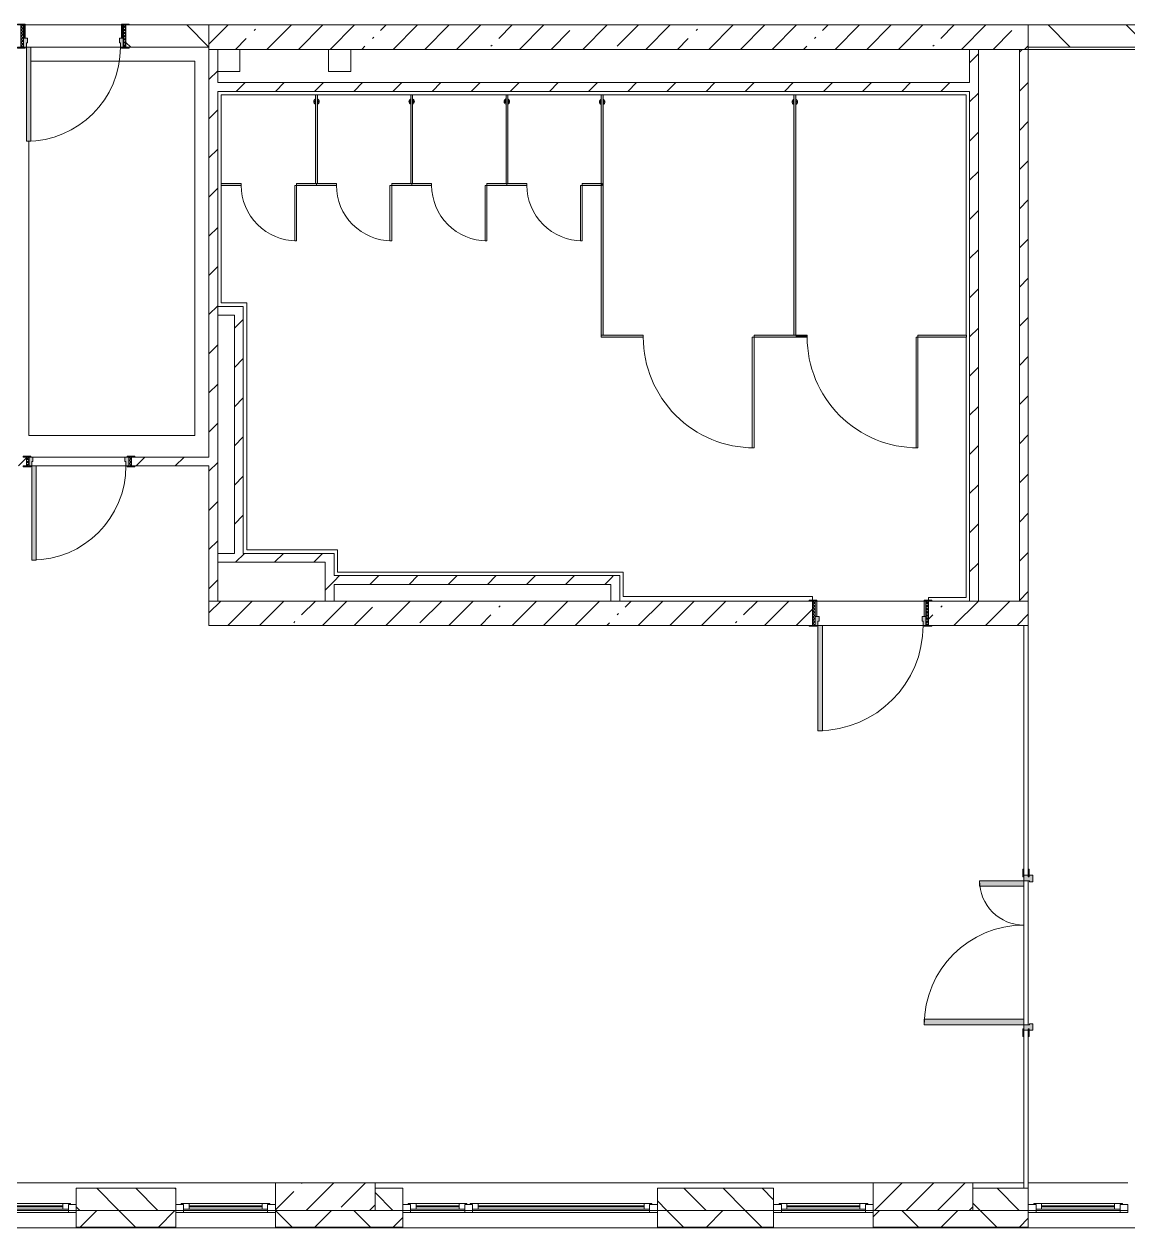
# Model space of a CAD drawing. Header units: millimetres. Extents: x -5507 to 191320, y -8553 to 29000.
# Drawn here: x 172600 to 182570, y -258 to 10608 of the extents above; entities that cross this region are included whole.
import ezdxf

# ---------------------------------------------------------------- set-up
doc = ezdxf.new("R2010")
doc.units = ezdxf.units.MM
for name, color, linetype, lineweight in [('A-DETL-2', 7, 'Continuous', 5), ('A-DOOR', 7, 'Continuous', 5), ('A-GENM-1', 7, 'Continuous', 5), ('A-GLAZ-2', 7, 'Continuous', 5), ('A-WALL', 7, 'Continuous', 9), ('A-WALL-4', 7, 'Continuous', 5), ('I-WALL-2', 7, 'Continuous', 5), ('S-COLS-2', 7, 'Continuous', 5)]:
    doc.layers.add(name, color=color, linetype=linetype, lineweight=lineweight)
for name, color, linetype, lineweight, true_color in [('A-DOOR-1', 7, 'Continuous', 5, 0xaaaaaa), ('A-DOOR-2', 7, 'Continuous', 5, 0xe2e2e2), ('A-DOOR-FRAM-1', 7, 'Continuous', 5, 0xe2e2e2), ('A-DOOR-FRAM-2', 7, 'Continuous', 5, 0xaaaaaa), ('A-FLOR-2', 7, 'Continuous', 5, 0xaaaaaa), ('A-GENM-4', 7, 'Continuous', 5, 0xe2ddcd)]:
    doc.layers.add(name, color=color, linetype=linetype, lineweight=lineweight, true_color=true_color)
pattern_1 = [(45, (62339.98, 0), (-176.7767, 176.7767), [])]
pattern_2 = [(45, (62340, 0), (-285.1231, 285.1231), []), (45, (62625.1, 0), (-285.1231, 285.1231), [504.031, -100.806, 16.764, -84.042])]

# ---------------------------------------------------------------- blocks, each defined once
blk = doc.blocks.new('110_Дверь_СКБ_1Ст_Внутренняя1 - Д-7а_л__950x2100h_Туалет-V69-3_5_1_птичка')
at = {"layer": 'A-DOOR-1'}
h = blk.add_hatch(dxfattribs=at)
h.set_pattern_fill('FP_93', color=256, style=0, pattern_type=2)
h.set_pattern_definition([(135, (1776.41, 174.685), (-14.14214, -14.14214), []), (225, (1776.41, 174.685), (14.14214, -14.14214), [])])
h.paths.add_polyline_path([(537.5, 110), (512.5, 110), (512.5, -110), (537.5, -110)])
at = {"layer": 'A-DOOR-2'}
h = blk.add_hatch(color=256, dxfattribs=at)
h.paths.add_polyline_path([(-487.5, 110), (-487.5, 30), (-452.5, 30), (-452.5, 70), (-462.5, 70), (-462.5, 110), (-473.5, 110)])
h.paths.add_polyline_path([(512.5, 110), (487.5, 110), (487.5, 70), (477.5, 70), (477.5, 30), (512.5, 30)])
at = {"layer": 'A-DOOR-FRAM-1'}
for points in [[(447.5, 1060), (447.5, 110), (487.5, 110), (487.5, 1060)], [(-472.5, 118), (-542.5, 118), (-542.5, 110), (-472.5, 110)], [(567.5, 118), (497.5, 118), (497.5, 110), (567.5, 110)], [(-473.5, 30), (-487.5, 30), (-487.5, -110), (-472.5, -110), (-472.5, 30)], [(512.5, 30), (497.5, 30), (497.5, -110), (512.5, -110)], [(-472.5, -110), (-542.5, -110), (-542.5, -118), (-472.5, -118)], [(567.5, -110), (497.5, -110), (497.5, -118), (567.5, -118)]]:
    blk.add_hatch(color=256, dxfattribs=at).paths.add_polyline_path(points)
at = {"layer": 'A-DOOR-FRAM-2'}
h = blk.add_hatch(dxfattribs=at)
h.set_pattern_fill('FP_94', color=256, style=0, pattern_type=2)
h.set_pattern_definition([(45, (-346.384, 174.685), (-14.1421, 14.1421), []), (135, (-346.384, 174.685), (-14.1421, -14.1421), [])])
h.paths.add_polyline_path([(-487.5, 110), (-512.5, 110), (-512.5, -110), (-487.5, -110)])
at = {"layer": 'A-DOOR-1'}
for p, q in [((487.5, 1060), (447.5, 1060)), ((447.5, 1060), (447.5, 110)), ((487.5, 110), (487.5, 1060)), ((447.5, 110), (487.5, 110))]:
    blk.add_line(p, q, dxfattribs=at)
blk.add_arc((487.5, 110), 950, 90, 180, dxfattribs=at)
at = {"layer": 'A-DOOR-FRAM-2'}
for p, q in [((-472.5, 118), (-542.5, 118)), ((-542.5, 118), (-542.5, 110)), ((-542.5, 110), (-472.5, 110)), ((-487.5, 110), (-512.5, 110)), ((-512.5, 110), (-512.5, -110)), ((-462.5, 110), (-487.5, 110)), ((-487.5, 110), (-487.5, 30)), ((-487.5, -110), (-487.5, 110)), ((-472.5, 110), (-487.5, 110)), ((-487.5, 110), (-487.5, 109)), ((-487.5, 109), (-472.5, 109)), ((-472.5, 110), (-472.5, 118)), ((-472.5, 109), (-472.5, 110)), ((-462.5, 70), (-462.5, 110)), ((487.5, 110), (487.5, 70)), ((512.5, 110), (487.5, 110)), ((567.5, 118), (497.5, 118)), ((497.5, 118), (497.5, 110)), ((512.5, 110), (497.5, 110)), ((497.5, 110), (497.5, 109)), ((497.5, 110), (567.5, 110)), ((497.5, 109), (512.5, 109)), ((512.5, 30), (512.5, 110)), ((537.5, 110), (512.5, 110)), ((512.5, 110), (512.5, -110)), ((512.5, 109), (512.5, 110)), ((537.5, -110), (537.5, 110)), ((567.5, 110), (567.5, 118)), ((-487.5, 30), (-452.5, 30)), ((-472.5, 30), (-487.5, 30)), ((-487.5, 30), (-487.5, -110)), ((-472.5, -110), (-472.5, 30)), ((-452.5, 70), (-462.5, 70)), ((-452.5, 30), (-452.5, 70)), ((487.5, 70), (477.5, 70)), ((477.5, 70), (477.5, 30)), ((477.5, 30), (512.5, 30)), ((512.5, 30), (497.5, 30)), ((497.5, 30), (497.5, -110)), ((512.5, -110), (512.5, 30)), ((-472.5, -110), (-542.5, -110)), ((-542.5, -110), (-542.5, -118)), ((-542.5, -118), (-472.5, -118)), ((-512.5, -110), (-487.5, -110)), ((-487.5, -110), (-472.5, -110)), ((-472.5, -118), (-472.5, -110)), ((497.5, -110), (512.5, -110)), ((567.5, -110), (497.5, -110)), ((497.5, -110), (497.5, -118)), ((497.5, -118), (567.5, -118)), ((512.5, -110), (537.5, -110)), ((567.5, -118), (567.5, -110))]:
    blk.add_line(p, q, dxfattribs=at)
blk = doc.blocks.new('120_Окно_СКБ_2Ст_Фрамуга сверху - 120_Окно_СКБ_2Ст_2300х2500_h_ ДОО-19727959-3_5_1_птичка')
at = {"layer": 'A-GLAZ-2'}
for p, q in [((-1150, -127), (-1150, -57)), ((-1150, -57), (-1080, -57)), ((1150, -57), (-1150, -57)), ((-1080, -57), (-1080, -127)), ((-1080, -57), (1080, -57)), ((520, -87), (-1080, -87)), ((-1080, -87), (-1080, -127)), ((-1030, -137), (-1030, -87)), ((-1030, -107), (470, -107)), ((470, -137), (470, -87)), ((520, -127), (520, -57)), ((520, -57), (590, -57)), ((520, -127), (520, -87)), ((590, -57), (590, -127)), ((1080, -87), (590, -87)), ((590, -87), (590, -127)), ((640, -137), (640, -87)), ((640, -107), (1030, -107)), ((1030, -137), (1030, -87)), ((1080, -127), (1080, -57)), ((1080, -57), (1150, -57)), ((1080, -127), (1080, -87)), ((1150, -57), (1150, -127)), ((-1080, -127), (-1150, -127)), ((-1150, -127), (-1100, -127)), ((-1080, -127), (-1100, -127)), ((-1100, -127), (-1100, -137)), ((-1100, -137), (540, -137)), ((540, -137), (-1100, -137)), ((470, -117), (-1030, -117)), ((590, -127), (520, -127)), ((540, -127), (520, -127)), ((540, -127), (570, -127)), ((540, -127), (570, -127)), ((540, -137), (540, -127)), ((590, -127), (570, -127)), ((570, -127), (570, -137)), ((570, -137), (1100, -137)), ((1100, -137), (570, -137)), ((1030, -117), (640, -117)), ((1150, -127), (1080, -127)), ((1100, -127), (1080, -127)), ((1100, -127), (1150, -127)), ((1100, -137), (1100, -127))]:
    blk.add_line(p, q, dxfattribs=at)
blk = doc.blocks.new('120_Окно_СКБ_1Ст - 120_Окно_СКБ_1Ст 900х2500_h_ с форточкой-22876038-3_5_1_птичка')
at = {"layer": 'A-GLAZ-2'}
for p, q in [((-450, -127), (-450, -57)), ((-450, -57), (-380, -57)), ((450, -57), (-450, -57)), ((-380, -57), (-380, -127)), ((380, -87), (-380, -87)), ((-380, -87), (-380, -127)), ((-330, -137), (-330, -87)), ((-330, -107), (330, -107)), ((330, -137), (330, -87)), ((380, -127), (380, -57)), ((380, -57), (450, -57)), ((380, -127), (380, -87)), ((450, -57), (450, -127)), ((-380, -127), (-450, -127)), ((-450, -127), (-400, -127)), ((-380, -127), (-400, -127)), ((-400, -127), (-400, -137)), ((-400, -137), (400, -137)), ((400, -137), (-400, -137)), ((330, -117), (-330, -117)), ((450, -127), (380, -127)), ((400, -127), (380, -127)), ((400, -127), (450, -127)), ((400, -137), (400, -127))]:
    blk.add_line(p, q, dxfattribs=at)
blk = doc.blocks.new('110_Дверь_СКБ_1Ст_Внутренняя1 - Д-8 950x2100h_охрана-V44-3_5_1_птичка')
at = {"layer": 'A-DOOR-1'}
h = blk.add_hatch(dxfattribs=at)
h.set_pattern_fill('FP_68', color=256, style=0, pattern_type=2)
h.set_pattern_definition([(135, (1826.41, 164.685), (-14.14214, -14.14214), []), (225, (1826.41, 164.685), (14.14214, -14.14214), [])])
h.paths.add_polyline_path([(487, 100), (462, 100), (462, -100), (487, -100), (487, -36)])
at = {"layer": 'A-DOOR-2'}
h = blk.add_hatch(color=256, dxfattribs=at)
h.paths.add_polyline_path([(437, 100), (437, 60), (427, 60), (427, 20), (462, 20), (462, 100)])
h.paths.add_polyline_path([(-413, 100), (-438, 100), (-438, 20), (-403, 20), (-403, 60), (-413, 60)])
at = {"layer": 'A-DOOR-FRAM-1'}
for points in [[(397, 950), (397, 100), (437, 100), (437, 950)], [(-493, 108), (-493, 100), (-423, 100), (-423, 108)], [(-423, 20), (-438, 20), (-438, -100), (-423, -100), (-423, -36)], [(517, 108), (447, 108), (447, 100), (517, 100)], [(462, 20), (447, 20), (447, -100), (462, -100), (462, -36)], [(-493, -100), (-493, -108), (-423, -108), (-423, -100)], [(447, -100), (447, -108), (517, -108), (517, -100)]]:
    blk.add_hatch(color=256, dxfattribs=at).paths.add_polyline_path(points)
at = {"layer": 'A-DOOR-FRAM-2'}
h = blk.add_hatch(dxfattribs=at)
h.set_pattern_fill('FP_69', color=256, style=0, pattern_type=2)
h.set_pattern_definition([(45, (-296.384, 164.685), (-14.1421, 14.1421), []), (135, (-296.384, 164.685), (-14.1421, -14.1421), [])])
h.paths.add_polyline_path([(-438, 100), (-463, 100), (-463, -100), (-438, -100), (-438, -36)])
at = {"layer": 'A-DOOR-1'}
for p, q in [((437, 950), (397, 950)), ((397, 950), (397, 100)), ((437, 100), (437, 950)), ((397, 100), (437, 100))]:
    blk.add_line(p, q, dxfattribs=at)
blk.add_arc((437, 100), 850, 90, 180, dxfattribs=at)
at = {"layer": 'A-DOOR-FRAM-2'}
for p, q in [((-423, 108), (-493, 108)), ((-493, 108), (-493, 100)), ((-493, 100), (-423, 100)), ((-438, 100), (-463, 100)), ((-463, 100), (-463, -100)), ((-413, 100), (-438, 100)), ((-438, 100), (-438, 20)), ((-438, -100), (-438, 100)), ((-423, 100), (-438, 100)), ((-438, 100), (-438, 99)), ((-438, 99), (-423, 99)), ((-438, 20), (-403, 20)), ((-423, 20), (-438, 20)), ((-438, 20), (-438, -100)), ((-423, 100), (-423, 108)), ((-423, 99), (-423, 100)), ((-423, -100), (-423, 20)), ((-413, 60), (-413, 100)), ((-403, 60), (-413, 60)), ((-403, 20), (-403, 60)), ((437, 60), (427, 60)), ((427, 60), (427, 20)), ((427, 20), (462, 20)), ((437, 100), (437, 60)), ((462, 100), (437, 100)), ((517, 108), (447, 108)), ((447, 108), (447, 100)), ((462, 100), (447, 100)), ((447, 100), (447, 99)), ((447, 100), (517, 100)), ((447, 99), (462, 99)), ((462, 20), (447, 20)), ((447, 20), (447, -100)), ((462, 20), (462, 100)), ((487, 100), (462, 100)), ((462, 100), (462, -100)), ((462, 99), (462, 100)), ((462, -100), (462, 20)), ((487, -100), (487, 100)), ((517, 100), (517, 108)), ((-423, -100), (-493, -100)), ((-493, -100), (-493, -108)), ((-493, -108), (-423, -108)), ((-463, -100), (-438, -100)), ((-438, -100), (-423, -100)), ((-423, -108), (-423, -100)), ((447, -100), (462, -100)), ((517, -100), (447, -100)), ((447, -100), (447, -108)), ((447, -108), (517, -108)), ((462, -100), (487, -100)), ((517, -108), (517, -100))]:
    blk.add_line(p, q, dxfattribs=at)
blk = doc.blocks.new('110_Дверь_СКБ_1Ст_Внутренняя1 - Д-8 950x2100h_охрана-V74-3_5_1_птичка')
at = {"layer": 'A-DOOR-1'}
h = blk.add_hatch(dxfattribs=at)
h.set_pattern_fill('FP_97', color=256, style=0, pattern_type=2)
h.set_pattern_definition([(135, (1826.41, 104.685), (-14.14214, -14.14214), []), (225, (1826.41, 104.685), (14.14214, -14.14214), [])])
h.paths.add_polyline_path([(487, 40), (462, 40), (462, -40), (487, -40)])
at = {"layer": 'A-DOOR-2'}
h = blk.add_hatch(color=256, dxfattribs=at)
h.paths.add_polyline_path([(437, 40), (437, 0), (427, 0), (427, -40), (462, -40), (462, 40)])
h.paths.add_polyline_path([(-413, 40), (-438, 40), (-438, -40), (-403, -40), (-403, 0), (-413, 0)])
at = {"layer": 'A-DOOR-FRAM-1'}
for points in [[(397, 890), (397, 40), (437, 40), (437, 890)], [(-493, 48), (-493, 40), (-423, 40), (-423, 48)], [(517, 48), (447, 48), (447, 40), (517, 40)], [(-423, -40), (-493, -40), (-493, -48), (-423, -48)], [(447, -40), (447, -48), (517, -48), (517, -40)]]:
    blk.add_hatch(color=256, dxfattribs=at).paths.add_polyline_path(points)
at = {"layer": 'A-DOOR-FRAM-2'}
h = blk.add_hatch(dxfattribs=at)
h.set_pattern_fill('FP_98', color=256, style=0, pattern_type=2)
h.set_pattern_definition([(45, (-296.384, 104.685), (-14.1421, 14.1421), []), (135, (-296.384, 104.685), (-14.1421, -14.1421), [])])
h.paths.add_polyline_path([(-438, 40), (-463, 40), (-463, -40), (-438, -40)])
at = {"layer": 'A-DOOR-1'}
for p, q in [((437, 890), (397, 890)), ((397, 890), (397, 40)), ((437, 40), (437, 890)), ((397, 40), (437, 40))]:
    blk.add_line(p, q, dxfattribs=at)
blk.add_arc((437, 40), 850, 90, 180, dxfattribs=at)
at = {"layer": 'A-DOOR-FRAM-2'}
for p, q in [((-423, 48), (-493, 48)), ((-493, 48), (-493, 40)), ((-493, 40), (-423, 40)), ((-438, 40), (-463, 40)), ((-463, 40), (-463, -40)), ((-413, 40), (-438, 40)), ((-438, 40), (-438, -40)), ((-438, -40), (-438, 40)), ((-423, 40), (-438, 40)), ((-438, 40), (-438, 39)), ((-438, 39), (-423, 39)), ((-423, 40), (-423, 48)), ((-423, 39), (-423, 40)), ((-413, 0), (-413, 40)), ((-403, 0), (-413, 0)), ((-403, -40), (-403, 0)), ((437, 0), (427, 0)), ((427, 0), (427, -40)), ((437, 40), (437, 0)), ((462, 40), (437, 40)), ((517, 48), (447, 48)), ((447, 48), (447, 40)), ((462, 40), (447, 40)), ((447, 40), (447, 39)), ((447, 40), (517, 40)), ((447, 39), (462, 39)), ((462, -40), (462, 40)), ((487, 40), (462, 40)), ((462, 40), (462, -40)), ((462, 39), (462, 40)), ((487, -40), (487, 40)), ((517, 40), (517, 48)), ((-423, -40), (-493, -40)), ((-493, -40), (-493, -48)), ((-493, -48), (-423, -48)), ((-463, -40), (-438, -40)), ((-423, -39), (-438, -39)), ((-438, -39), (-438, -40)), ((-438, -40), (-403, -40)), ((-438, -40), (-423, -40)), ((-423, -40), (-423, -39)), ((-423, -48), (-423, -40)), ((427, -40), (462, -40)), ((462, -39), (447, -39)), ((447, -39), (447, -40)), ((447, -40), (462, -40)), ((517, -40), (447, -40)), ((447, -40), (447, -48)), ((447, -48), (517, -48)), ((462, -40), (462, -39)), ((462, -40), (487, -40)), ((517, -48), (517, -40))]:
    blk.add_line(p, q, dxfattribs=at)
blk = doc.blocks.new('131_Сантехническая перегородка_Дверь 5 - СД-1-V154-3_5_1_птичка')
at = {"layer": 'A-GENM-4'}
for points in [[(70, 8), (70, -8), (250, -8), (250, 8)], [(750, 8), (750, -8), (930, -8), (930, 8)]]:
    blk.add_hatch(color=256, dxfattribs=at).paths.add_polyline_path(points)
at = {"layer": 'A-DOOR'}
for p, q in [((266, 508), (250, 508)), ((250, 8), (250, 508)), ((266, 8), (266, 508)), ((266, 8), (250, 8))]:
    blk.add_line(p, q, dxfattribs=at)
blk.add_arc((250, 8), 500, 360, 90, dxfattribs=at)
at = {"layer": 'A-GENM-1'}
for p, q in [((250, 8), (70, 8)), ((70, 8), (70, -8)), ((250, -8), (250, 8)), ((930, 8), (750, 8)), ((750, 8), (750, -8)), ((930, -8), (930, 8)), ((70, -8), (250, -8)), ((750, -8), (930, -8))]:
    blk.add_line(p, q, dxfattribs=at)
blk = doc.blocks.new('131_Сантехническая перегородка 6 - СП-1-V152-3_5_1_птичка')
at = {"layer": 'A-GENM-4'}
blk.add_hatch(color=256, dxfattribs=at).paths.add_polyline_path([(800, 8), (0, 8), (0, -8), (800, -8)])
at = {"layer": 'A-GENM-1'}
for p, q in [((800, 8), (0, 8)), ((0, 8), (0, -8)), ((800, -8), (800, 8)), ((0, -8), (800, -8))]:
    blk.add_line(p, q, dxfattribs=at)
at = {"layer": 'A-GENM-1', "flags": 128}
for points in [[(71, 8), (71, 9), (71, 9), (70, 9), (70, 10), (70, 10), (69, 11), (69, 11), (68, 12), (68, 12), (67, 12), (67, 13), (66, 13), (66, 13), (65, 14), (65, 14), (64, 14), (64, 14), (63, 14), (62, 15), (62, 15), (61, 15), (61, 15), (60, 15), (59, 15), (59, 15), (58, 15), (58, 15), (57, 15), (56, 15), (56, 15), (55, 15), (55, 15), (54, 14), (54, 14), (53, 14), (52, 14), (52, 13), (51, 13), (51, 13), (50, 13), (50, 12), (49, 12), (49, 11), (48, 11), (48, 11), (48, 10), (47, 10), (47, 9), (46, 9), (46, 8), (46, 8)], [(46, -8), (46, -9), (47, -9), (47, -9), (47, -10), (48, -10), (48, -11), (49, -11), (49, -12), (50, -12), (50, -12), (51, -13), (51, -13), (52, -13), (52, -14), (53, -14), (53, -14), (54, -14), (54, -14), (55, -15), (56, -15), (56, -15), (57, -15), (57, -15), (58, -15), (59, -15), (59, -15), (60, -15), (60, -15), (61, -15), (62, -15), (62, -15), (63, -15), (63, -14), (64, -14), (64, -14), (65, -14), (66, -13), (66, -13), (67, -13), (67, -13), (68, -12), (68, -12), (69, -11), (69, -11), (69, -11), (70, -10), (70, -10), (71, -9), (71, -9), (71, -8), (71, -8)]]:
    blk.add_lwpolyline(points, dxfattribs=at)
at = {"layer": 'A-GENM-1'}
for radius, start, end in [(24.6, 19.9113, 160.0887), (17.6, 45, 135), (17.6, 45, 135), (15.1, 45, 135), (24.6, 199.9113, 340.0887), (17.6, 225, 315), (17.6, 225, 315), (15.1, 225, 315)]:
    blk.add_arc((59, 0), radius, start, end, dxfattribs=at)
blk = doc.blocks.new('131_Сантехническая перегородка 7 - СП-1-V151-3_5_1_птичка')
at = {"layer": 'A-GENM-4'}
blk.add_hatch(color=256, dxfattribs=at).paths.add_polyline_path([(2166, 8), (-4, 8), (-4, -8), (2166, -8)])
at = {"layer": 'A-GENM-1'}
for p, q in [((2166, 8), (-4, 8)), ((-4, 8), (-4, -8)), ((2166, -8), (2166, 8)), ((-4, -8), (2166, -8))]:
    blk.add_line(p, q, dxfattribs=at)
at = {"layer": 'A-GENM-1', "flags": 128}
for points in [[(71, 8), (71, 9), (71, 9), (70, 9), (70, 10), (70, 10), (69, 11), (69, 11), (68, 12), (68, 12), (67, 12), (67, 13), (66, 13), (66, 13), (65, 14), (65, 14), (64, 14), (64, 14), (63, 14), (62, 15), (62, 15), (61, 15), (61, 15), (60, 15), (59, 15), (59, 15), (58, 15), (58, 15), (57, 15), (56, 15), (56, 15), (55, 15), (55, 15), (54, 14), (54, 14), (53, 14), (52, 14), (52, 13), (51, 13), (51, 13), (50, 13), (50, 12), (49, 12), (49, 11), (48, 11), (48, 11), (48, 10), (47, 10), (47, 9), (46, 9), (46, 8), (46, 8)], [(46, -8), (46, -9), (47, -9), (47, -9), (47, -10), (48, -10), (48, -11), (49, -11), (49, -12), (50, -12), (50, -12), (51, -13), (51, -13), (52, -13), (52, -14), (53, -14), (53, -14), (54, -14), (54, -14), (55, -15), (56, -15), (56, -15), (57, -15), (57, -15), (58, -15), (59, -15), (59, -15), (60, -15), (60, -15), (61, -15), (62, -15), (62, -15), (63, -15), (63, -14), (64, -14), (64, -14), (65, -14), (66, -13), (66, -13), (67, -13), (67, -13), (68, -12), (68, -12), (69, -11), (69, -11), (69, -11), (70, -10), (70, -10), (71, -9), (71, -9), (71, -8), (71, -8)]]:
    blk.add_lwpolyline(points, dxfattribs=at)
at = {"layer": 'A-GENM-1'}
for radius, start, end in [(24.6, 19.9113, 160.0887), (17.6, 45, 135), (17.6, 45, 135), (15.1, 45, 135), (24.6, 199.9113, 340.0887), (17.6, 225, 315), (17.6, 225, 315), (15.1, 225, 315)]:
    blk.add_arc((59, 0), radius, start, end, dxfattribs=at)
blk = doc.blocks.new('131_Сантехническая перегородка_Дверь МГН - СД-1-V153-3_5_1_птичка')
at = {"layer": 'A-GENM-4'}
for points in [[(-370, 8), (-370, -8), (10, -8), (10, 8)], [(1010, 8), (1010, -8), (1390, -8), (1390, 8), (1259, 8)]]:
    blk.add_hatch(color=256, dxfattribs=at).paths.add_polyline_path(points)
at = {"layer": 'A-DOOR'}
for p, q in [((10, 1008), (26, 1008)), ((10, 8), (10, 1008)), ((26, 8), (26, 1008)), ((10, 8), (26, 8))]:
    blk.add_line(p, q, dxfattribs=at)
blk.add_arc((10, 8), 1000, 360, 90, dxfattribs=at)
at = {"layer": 'A-GENM-1'}
for p, q in [((10, 8), (-370, 8)), ((-370, 8), (-370, -8)), ((10, -8), (10, 8)), ((1390, 8), (1010, 8)), ((1010, 8), (1010, -8)), ((1390, -8), (1390, 8)), ((-370, -8), (10, -8)), ((1010, -8), (1390, -8))]:
    blk.add_line(p, q, dxfattribs=at)
blk = doc.blocks.new('131_Сантехническая перегородка_Дверь МГН 2 - СД-1-V155-3_5_1_птичка')
at = {"layer": 'A-GENM-4'}
for points in [[(-430, 8), (-430, -8), (10, -8), (10, 8)], [(1010, 8), (1010, -8), (1110, -8), (1110, 8)]]:
    blk.add_hatch(color=256, dxfattribs=at).paths.add_polyline_path(points)
at = {"layer": 'A-DOOR'}
for p, q in [((10, 1008), (26, 1008)), ((10, 8), (10, 1008)), ((26, 8), (26, 1008)), ((10, 8), (26, 8))]:
    blk.add_line(p, q, dxfattribs=at)
blk.add_arc((10, 8), 1000, 360, 90, dxfattribs=at)
at = {"layer": 'A-GENM-1'}
for p, q in [((10, 8), (-430, 8)), ((-430, 8), (-430, -8)), ((10, -8), (10, 8)), ((1110, 8), (1010, 8)), ((1010, 8), (1010, -8)), ((1110, -8), (1110, 8)), ((-430, -8), (10, -8)), ((1010, -8), (1110, -8))]:
    blk.add_line(p, q, dxfattribs=at)
blk = doc.blocks.new('110_Дверь_СКБ_2Ст - Д-5_п__в составе перегородки _не входит в спец__-32680317-3_5_1_птичка')
at = {"layer": 'A-DOOR-2'}
h = blk.add_hatch(color=256, dxfattribs=at)
h.paths.add_polyline_path([(712, -20), (712, 60), (652, 60), (652, 30), (662, 30), (662, -20)])
h.paths.add_polyline_path([(-628, 60), (-688, 60), (-688, -20), (-638, -20), (-638, 30), (-628, 30)])
for points in [[(-588, -420), (-588, -20), (-638, -20), (-638, -420)], [(662, -920), (662, -20), (612, -20), (612, -920)]]:
    blk.add_hatch(color=256, dxfattribs=at).paths.add_polyline_path(points)
at = {"layer": 'A-DOOR-FRAM-1'}
for points in [[(-672, 28), (-742, 28), (-742, 20), (-672, 20)], [(768, 28), (698, 28), (698, 20), (768, 20)], [(-672, -20), (-742, -20), (-742, -28), (-672, -28)], [(768, -20), (698, -20), (698, -28), (768, -28)]]:
    blk.add_hatch(color=256, dxfattribs=at).paths.add_polyline_path(points)
at = {"layer": 'A-DOOR-1'}
for p, q in [((-638, -20), (-588, -20)), ((-638, -420), (-638, -20)), ((-588, -20), (-588, -420)), ((612, -20), (662, -20)), ((612, -920), (612, -20)), ((662, -20), (662, -920)), ((-588, -420), (-638, -420)), ((662, -920), (612, -920))]:
    blk.add_line(p, q, dxfattribs=at)
for centre, radius, start, end in [((-638, -20), 400, 270, 0), ((662, -20), 900, 180, 270)]:
    blk.add_arc(centre, radius, start, end, dxfattribs=at)
at = {"layer": 'A-DOOR-FRAM-2'}
for p, q in [((-742, 28), (-672, 28)), ((-742, 20), (-742, 28)), ((-672, 20), (-742, 20)), ((-688, 60), (-628, 60)), ((-688, -20), (-688, 60)), ((-688, 20), (-672, 20)), ((-688, 19), (-688, 20)), ((-672, 19), (-688, 19)), ((-672, 28), (-672, 20)), ((-672, 20), (-672, 19)), ((-638, 30), (-638, -20)), ((-628, 30), (-638, 30)), ((-628, 60), (-628, 30)), ((652, 60), (712, 60)), ((652, 30), (652, 60)), ((662, 30), (652, 30)), ((662, -20), (662, 30)), ((698, 20), (698, 28)), ((698, 28), (768, 28)), ((698, 19), (698, 20)), ((698, 20), (712, 20)), ((768, 20), (698, 20)), ((712, 19), (698, 19)), ((712, 60), (712, -20)), ((712, 20), (712, 19)), ((768, 28), (768, 20)), ((-742, -20), (-672, -20)), ((-742, -28), (-742, -20)), ((-672, -28), (-742, -28)), ((-638, -20), (-688, -20)), ((-672, -20), (-672, -28)), ((712, -20), (662, -20)), ((698, -28), (698, -20)), ((698, -20), (768, -20)), ((768, -28), (698, -28)), ((768, -20), (768, -28))]:
    blk.add_line(p, q, dxfattribs=at)

msp = doc.modelspace()

# ---------------------------------------------------------------- hatches: boundary and pattern name
at = {"layer": 'A-WALL-4'}
h = msp.add_hatch(dxfattribs=at)
h.set_pattern_fill('FP_64', color=256, style=0, pattern_type=2)
h.set_pattern_definition([(135, (62339.98, 0), (-176.7767, -176.7767), [])])
h.paths.add_polyline_path([(183527.6, -100), (183770, -100), (183770, 100), (183470, 100), (183470, -100)])
h.paths.add_polyline_path([(178320, -100), (179370, -100), (179370, 100), (178320, 100)])
h.paths.add_polyline_path([(181170, -100), (181670, -100), (181670, 100), (181170, 100)])
h.paths.add_polyline_path([(176020, -100), (176020, 100), (175770, 100), (175770, -100)])
h.paths.add_polyline_path([(171270, -100), (172170, -100), (172170, 100), (171270, 100)])
h.paths.add_polyline_path([(167680.4, -100), (168570, -100), (168570, 100), (167520, 100), (167520, -100)])
h.paths.add_polyline_path([(173070, -100), (173970, -100), (173970, 100), (173070, 100)])
h.paths.add_polyline_path([(165220, -100), (165220, 100), (164970, 100), (164970, -100)])
h.paths.add_polyline_path([(164070, -100), (164070, 100), (163170, 100), (163170, -100), (163951.7, -100)])
h.paths.add_polyline_path([(156870, -100), (157120, -100), (157120, 100), (156870, 100), (156870, 56.5)])
h.paths.add_polyline_path([(154629.8, -100), (155070, -100), (155070, 100), (154270, 100), (154270, -100)])
h.paths.add_polyline_path([(160222.9, -100), (160470, -100), (160470, 100), (159420, 100), (159420, -100)])
h = msp.add_hatch(dxfattribs=at)
h.set_pattern_fill('FP_66', color=256, style=0, pattern_type=2)
h.set_pattern_definition([(45, (62340, 0), (-353.5534, 353.5534), []), (135, (62340, 0), (-353.5534, -353.5534), [])])
h.paths.add_polyline_path([(186070, -250), (187420, -250), (187420, -100), (186070, -100)])
h.paths.add_polyline_path([(173273.5, -250), (173970, -250), (173970, -100), (173070, -100), (173070, -250)])
h.paths.add_polyline_path([(174870, -250), (176020, -250), (176020, -100), (174870, -100)])
h.paths.add_polyline_path([(183770, -250), (183770, -100), (182570, -100), (182570, -250), (183527.6, -250)])
h.paths.add_polyline_path([(172170, -250), (172170, -100), (171270, -100), (171270, -250), (171409.2, -250)])
h.paths.add_polyline_path([(178320, -250), (179370, -250), (179370, -100), (178320, -100)])
h.paths.add_polyline_path([(181670, -250), (181670, -100), (180270, -100), (180270, -250), (181663.2, -250)])
h.paths.add_polyline_path([(165220, -250), (165220, -100), (163170, -100), (163170, -250), (164883.9, -250)])
h.paths.add_polyline_path([(168570, -250), (168570, -100), (167520, -100), (167520, -250), (167680.4, -250)])
h.paths.add_polyline_path([(169470, -250), (170370, -250), (170370, -100), (169470, -100)])
h.paths.add_polyline_path([(162270, -250), (162270, -100), (161370, -100), (161370, -250), (162087.3, -250)])
h.paths.add_polyline_path([(160222.9, -250), (160470, -250), (160470, -100), (159420, -100), (159420, -250)])
h.paths.add_polyline_path([(155070, -250), (155070, -100), (154270, -100), (154270, -250), (154629.8, -250)])
h.paths.add_polyline_path([(157120, -250), (157120, -100), (155970, -100), (155970, -250), (156870, -250)])
h.paths.add_polyline_path([(153370, -250), (153370, -100), (151550, -100), (151550, -250), (153231.6, -250)])
at = {"layer": 'I-WALL-2'}
h = msp.add_hatch(dxfattribs=at)
h.set_pattern_fill('FP_65', color=256, style=0, pattern_type=2)
h.set_pattern_definition([(135, (62340, 0), (-353.5534, -353.5534), [])])
h.paths.add_polyline_path([(181670, 10400), (183550, 10400), (183550, 10600), (181670, 10600)])
h.paths.add_polyline_path([(170045, 10400), (170045, 10600), (169690, 10600), (169690, 10400), (169990, 10400)])
h.paths.add_polyline_path([(171645, 10400), (172570, 10400), (172570, 10600), (171445, 10600), (171445, 10400), (171500, 10400)])
h.paths.add_polyline_path([(174205.7, 10400), (174270, 10400), (174270, 10600), (173520, 10600), (173520, 10400), (173550, 10400)])
h = msp.add_hatch(dxfattribs=at)
h.set_pattern_fill('FP_62', color=256, style=0, pattern_type=2)
h.set_pattern_definition(pattern_2)
h.paths.add_polyline_path([(181670, 10380), (181670, 10600), (174270, 10600), (174270, 10380), (178866.6, 10380)])
h = msp.add_hatch(dxfattribs=at)
h.set_pattern_fill('FP_67', color=256, style=0, pattern_type=2)
h.set_pattern_definition(pattern_1)
h.paths.add_polyline_path([(174350, 5400), (174350, 10380), (174270, 10380), (174270, 5400)])
h = msp.add_hatch(dxfattribs=at)
h.set_pattern_fill('FP_67', color=256, style=0, pattern_type=2)
h.set_pattern_definition(pattern_1)
h.paths.add_polyline_path([(181140, 5400), (181220, 5400), (181220, 10380), (181140, 10380), (181140, 5437.4)])
h = msp.add_hatch(dxfattribs=at)
h.set_pattern_fill('FP_67', color=256, style=0, pattern_type=2)
h.set_pattern_definition(pattern_1)
h.paths.add_polyline_path([(181670, 5400), (181670, 10380), (181590, 10380), (181590, 5400), (181663.2, 5400)])
h = msp.add_hatch(dxfattribs=at)
h.set_pattern_fill('FP_67', color=256, style=0, pattern_type=2)
h.set_pattern_definition(pattern_1)
h.paths.add_polyline_path([(181140, 10000), (181140, 10080), (174350, 10080), (174350, 10000), (178866.6, 10000)])
h = msp.add_hatch(dxfattribs=at)
h.set_pattern_fill('FP_67', color=256, style=0, pattern_type=2)
h.set_pattern_definition(pattern_1)
h.paths.add_polyline_path([(174580, 5830), (174580, 7980), (174500, 7980), (174500, 5830)])
h = msp.add_hatch(dxfattribs=at)
h.set_pattern_fill('FP_67', color=256, style=0, pattern_type=2)
h.set_pattern_definition(pattern_1)
h.paths.add_polyline_path([(173600, 6620), (174270, 6620), (174270, 6700), (173570, 6700), (173570, 6620)])
h.paths.add_polyline_path([(172090, 6620), (172620, 6620), (172620, 6700), (172090, 6700)])
h = msp.add_hatch(dxfattribs=at)
h.set_pattern_fill('FP_67', color=256, style=0, pattern_type=2)
h.set_pattern_definition(pattern_1)
h.paths.add_polyline_path([(175320, 5750), (175320, 5830), (174350, 5830), (174350, 5750), (175137.9, 5750)])
h = msp.add_hatch(dxfattribs=at)
h.set_pattern_fill('FP_67', color=256, style=0, pattern_type=2)
h.set_pattern_definition(pattern_1)
h.paths.add_polyline_path([(175320, 5400), (175400, 5400), (175400, 5830), (175320, 5830), (175320, 5750)])
h = msp.add_hatch(dxfattribs=at)
h.set_pattern_fill('FP_67', color=256, style=0, pattern_type=2)
h.set_pattern_definition(pattern_1)
h.paths.add_polyline_path([(177900, 5550), (177900, 5630), (175400, 5630), (175400, 5550)])
h = msp.add_hatch(dxfattribs=at)
h.set_pattern_fill('FP_67', color=256, style=0, pattern_type=2)
h.set_pattern_definition(pattern_1)
h.paths.add_polyline_path([(177980, 5400), (177980, 5630), (177900, 5630), (177900, 5400)])
h = msp.add_hatch(dxfattribs=at)
h.set_pattern_fill('FP_62', color=256, style=0, pattern_type=2)
h.set_pattern_definition(pattern_2)
h.paths.add_polyline_path([(180800, 5180), (181670, 5180), (181670, 5400), (180770, 5400), (180770, 5180)])
h.paths.add_polyline_path([(174270, 5180), (179720, 5180), (179720, 5400), (174270, 5400)])
at = {"layer": 'S-COLS-2'}
h = msp.add_hatch(dxfattribs=at)
h.set_pattern_fill('FP_62', color=256, style=0, pattern_type=2)
h.set_pattern_definition(pattern_2)
h.paths.add_polyline_path([(175770, -100), (175770, 150), (174870, 150), (174870, -100), (175137.9, -100)])
h = msp.add_hatch(dxfattribs=at)
h.set_pattern_fill('FP_62', color=256, style=0, pattern_type=2)
h.set_pattern_definition(pattern_2)
h.paths.add_polyline_path([(181170, -100), (181170, 150), (180270, 150), (180270, -100), (180731, -100)])

# ---------------------------------------------------------------- linework, layer by layer
at = {"layer": 'A-DETL-2'}
for p, q in [((174143.5, 10273.7), (172660, 10273.7)), ((174143.5, 6893.7), (174143.5, 10273.7)), ((172643.5, 9550), (172643.5, 6893.7)), ((172643.5, 6893.7), (174143.5, 6893.7))]:
    msp.add_line(p, q, dxfattribs=at)
at = {"layer": 'A-FLOR-2'}
for p, q in [((174550, 10380), (174550, 10180)), ((175350, 10180), (175350, 10380)), ((175550, 10380), (175550, 10180)), ((183550, 10380), (181670, 10380)), ((174550, 10180), (174350, 10180)), ((175550, 10180), (175350, 10180)), ((177813, 9969), (174381, 9969)), ((174381, 9969), (174381, 9168)), ((179553.5, 9969), (177829, 9969)), ((181109, 9969), (179569.5, 9969)), ((181109, 7799), (181109, 9969)), ((174381, 9152), (174381, 8091)), ((174381, 8091), (174611, 8091)), ((174611, 8091), (174611, 5861)), ((181109, 5431), (181109, 7783)), ((174611, 5861), (175431, 5861)), ((175431, 5861), (175431, 5661)), ((175431, 5661), (178011, 5661)), ((178011, 5661), (178011, 5441)), ((178011, 5441), (179720, 5441)), ((179720, 5441), (179720, 5408)), ((180770, 5408), (180770, 5431)), ((180770, 5431), (181109, 5431))]:
    msp.add_line(p, q, dxfattribs=at)
at = {"layer": 'A-WALL'}
for p, q in [((174270, 10400), (174270, 10600)), ((181670, 10600), (181670, 10400)), ((174350, 10380), (174270, 10380)), ((174270, 5400), (174350, 5400)), ((181140, 5400), (181220, 5400)), ((181590, 5400), (181670, 5400)), ((181670, 5180), (181630, 5180)), ((181630, 100), (181670, 100)), ((173070, -100), (173970, -100)), ((173970, -100), (173070, -100)), ((175770, -100), (176020, -100)), ((176020, -100), (175770, -100)), ((178320, -100), (179370, -100)), ((179370, -100), (178320, -100)), ((181170, -100), (181670, -100)), ((181670, -100), (181170, -100)), ((173070, -250), (173970, -250)), ((173070, -253), (173970, -253)), ((174870, -250), (176020, -250)), ((174870, -253), (176020, -253)), ((178320, -250), (179370, -250)), ((178320, -253), (179370, -253)), ((180270, -250), (181670, -250)), ((180270, -253), (181670, -253))]:
    msp.add_line(p, q, dxfattribs=at)
at = {"layer": 'A-WALL-4'}
for p, q in [((173970, 100), (173070, 100)), ((173070, 100), (173070, -258)), ((173970, -258), (173970, 100)), ((176020, 100), (175770, 100)), ((175770, 100), (175770, -100)), ((176020, -258), (176020, 100)), ((179370, 100), (178320, 100)), ((178320, 100), (178320, -258)), ((179370, -258), (179370, 100)), ((181630, 100), (181170, 100)), ((181170, 100), (181170, -100)), ((181670, -258), (181670, 100)), ((172170, -100), (173070, -100)), ((175770, -100), (174870, -100)), ((174870, -100), (174870, -258)), ((176020, -100), (178320, -100)), ((181170, -100), (180270, -100)), ((180270, -100), (180270, -258)), ((173970, -258), (169470, -258)), ((187578, -258), (173970, -258))]:
    msp.add_line(p, q, dxfattribs=at)
at = {"layer": 'I-WALL-2'}
for p, q in [((172610, 10600), (173480, 10600)), ((183550, 10600), (173550, 10600)), ((173470, 10400), (172660, 10400)), ((173550, 10400), (174270, 10400)), ((174270, 10400), (174270, 6700)), ((174350, 10080), (174350, 10380)), ((174350, 10380), (181670, 10380)), ((181140, 10380), (181140, 10080)), ((181220, 5400), (181220, 10380)), ((181590, 10380), (181590, 5400)), ((181670, 10400), (183550, 10400)), ((181670, 2980), (181670, 10400)), ((181140, 10080), (174350, 10080)), ((174350, 5400), (174350, 10000)), ((174350, 10000), (181140, 10000)), ((181140, 10000), (181140, 5400)), ((174580, 8060), (174350, 8060)), ((174580, 5830), (174580, 8060)), ((174350, 7980), (174500, 7980)), ((174500, 7980), (174500, 5830)), ((172680, 6700), (173510, 6700)), ((174270, 6700), (173600, 6700)), ((173520, 6620), (172710, 6620)), ((173600, 6620), (174270, 6620)), ((174270, 6620), (174270, 5180)), ((174500, 5830), (174350, 5830)), ((175400, 5830), (174580, 5830)), ((175400, 5630), (175400, 5830)), ((174350, 5750), (175320, 5750)), ((175320, 5750), (175320, 5400)), ((177980, 5630), (175400, 5630)), ((175400, 5550), (177900, 5550)), ((175400, 5400), (175400, 5550)), ((177900, 5550), (177900, 5400)), ((177980, 5400), (177980, 5630)), ((179690, 5400), (174350, 5400)), ((179760, 5400), (180730, 5400)), ((181140, 5400), (180800, 5400)), ((181590, 5400), (181220, 5400)), ((174270, 5180), (179690, 5180)), ((180720, 5180), (179810, 5180)), ((180800, 5180), (181630, 5180)), ((181630, 5180), (181630, 2980)), ((181670, 2875), (181670, 1575)), ((181630, 1625), (181630, 2825)), ((181630, 1470), (181630, 100)), ((181670, 100), (181670, 1470)), ((172090, 150), (174870, 150)), ((175770, 150), (180270, 150)), ((181170, 150), (181630, 150)), ((181670, 150), (182570, 150)), ((174870, -100), (173970, -100)), ((180270, -100), (179370, -100)), ((182570, -100), (181670, -100))]:
    msp.add_line(p, q, dxfattribs=at)
at = {"layer": 'S-COLS-2'}
for p, q in [((175770, 150), (174870, 150)), ((174870, 150), (174870, -100)), ((175770, 100), (175770, 150)), ((181170, 150), (180270, 150)), ((180270, 150), (180270, -100)), ((181170, 100), (181170, 150)), ((175770, -100), (175770, 100)), ((181170, -100), (181170, 100)), ((174870, -100), (175770, -100)), ((180270, -100), (181170, -100))]:
    msp.add_line(p, q, dxfattribs=at)

# ---------------------------------------------------------------- block references
at = {"layer": 'A-DOOR-1'}
for name, p, rotation in [('110_Дверь_СКБ_1Ст_Внутренняя1 - Д-8 950x2100h_охрана-V44-3_5_1_птичка', (173057.5, 10500), 180), ('110_Дверь_СКБ_1Ст_Внутренняя1 - Д-8 950x2100h_охрана-V74-3_5_1_птичка', (173107.5, 6660), 180), ('110_Дверь_СКБ_1Ст_Внутренняя1 - Д-7а_л__950x2100h_Туалет-V69-3_5_1_птичка', (180257.5, 5290), 180), ('110_Дверь_СКБ_2Ст - Д-5_п__в составе перегородки _не входит в спец__-32680317-3_5_1_птичка', (181650, 2237.5), 270)]:
    msp.add_blockref(name, p, dxfattribs=dict(at, rotation=rotation))
at = {"layer": 'A-GENM-1'}
for name, p, rotation in [('131_Сантехническая перегородка 6 - СП-1-V152-3_5_1_птичка', (175241, 9968), 270.0000000000007), ('131_Сантехническая перегородка 6 - СП-1-V152-3_5_1_птичка', (176101, 9968), 270.0000000000007), ('131_Сантехническая перегородка 6 - СП-1-V152-3_5_1_птичка', (176961, 9968), 270.0000000000007), ('131_Сантехническая перегородка 7 - СП-1-V151-3_5_1_птичка', (177821, 9964.9), 269.9999999999999), ('131_Сантехническая перегородка 7 - СП-1-V151-3_5_1_птичка', (179561.5, 9964.9), 269.9999999999999), ('131_Сантехническая перегородка_Дверь 5 - СД-1-V154-3_5_1_птичка', (175311, 9160), 180), ('131_Сантехническая перегородка_Дверь 5 - СД-1-V154-3_5_1_птичка', (176171, 9160), 180), ('131_Сантехническая перегородка_Дверь 5 - СД-1-V154-3_5_1_птичка', (177031, 9160), 180), ('131_Сантехническая перегородка_Дверь 5 - СД-1-V154-3_5_1_птичка', (177891, 9160), 180), ('131_Сантехническая перегородка_Дверь МГН - СД-1-V153-3_5_1_птичка', (179203, 7791), 180), ('131_Сантехническая перегородка_Дверь МГН 2 - СД-1-V155-3_5_1_птичка', (180683, 7791), 180)]:
    msp.add_blockref(name, p, dxfattribs=dict(at, rotation=rotation))
at = {"layer": 'A-GLAZ-2', "rotation": 180}
for name, p in [('120_Окно_СКБ_1Ст - 120_Окно_СКБ_1Ст 900х2500_h_ с форточкой-22876038-3_5_1_птичка', (172620, -175)), ('120_Окно_СКБ_1Ст - 120_Окно_СКБ_1Ст 900х2500_h_ с форточкой-22876038-3_5_1_птичка', (174420, -175)), ('120_Окно_СКБ_2Ст_Фрамуга сверху - 120_Окно_СКБ_2Ст_2300х2500_h_ ДОО-19727959-3_5_1_птичка', (177170, -175)), ('120_Окно_СКБ_1Ст - 120_Окно_СКБ_1Ст 900х2500_h_ с форточкой-22876038-3_5_1_птичка', (179820, -175)), ('120_Окно_СКБ_1Ст - 120_Окно_СКБ_1Ст 900х2500_h_ с форточкой-22876038-3_5_1_птичка', (182120, -175))]:
    msp.add_blockref(name, p, dxfattribs=at)

doc.saveas('drawing.dxf')
